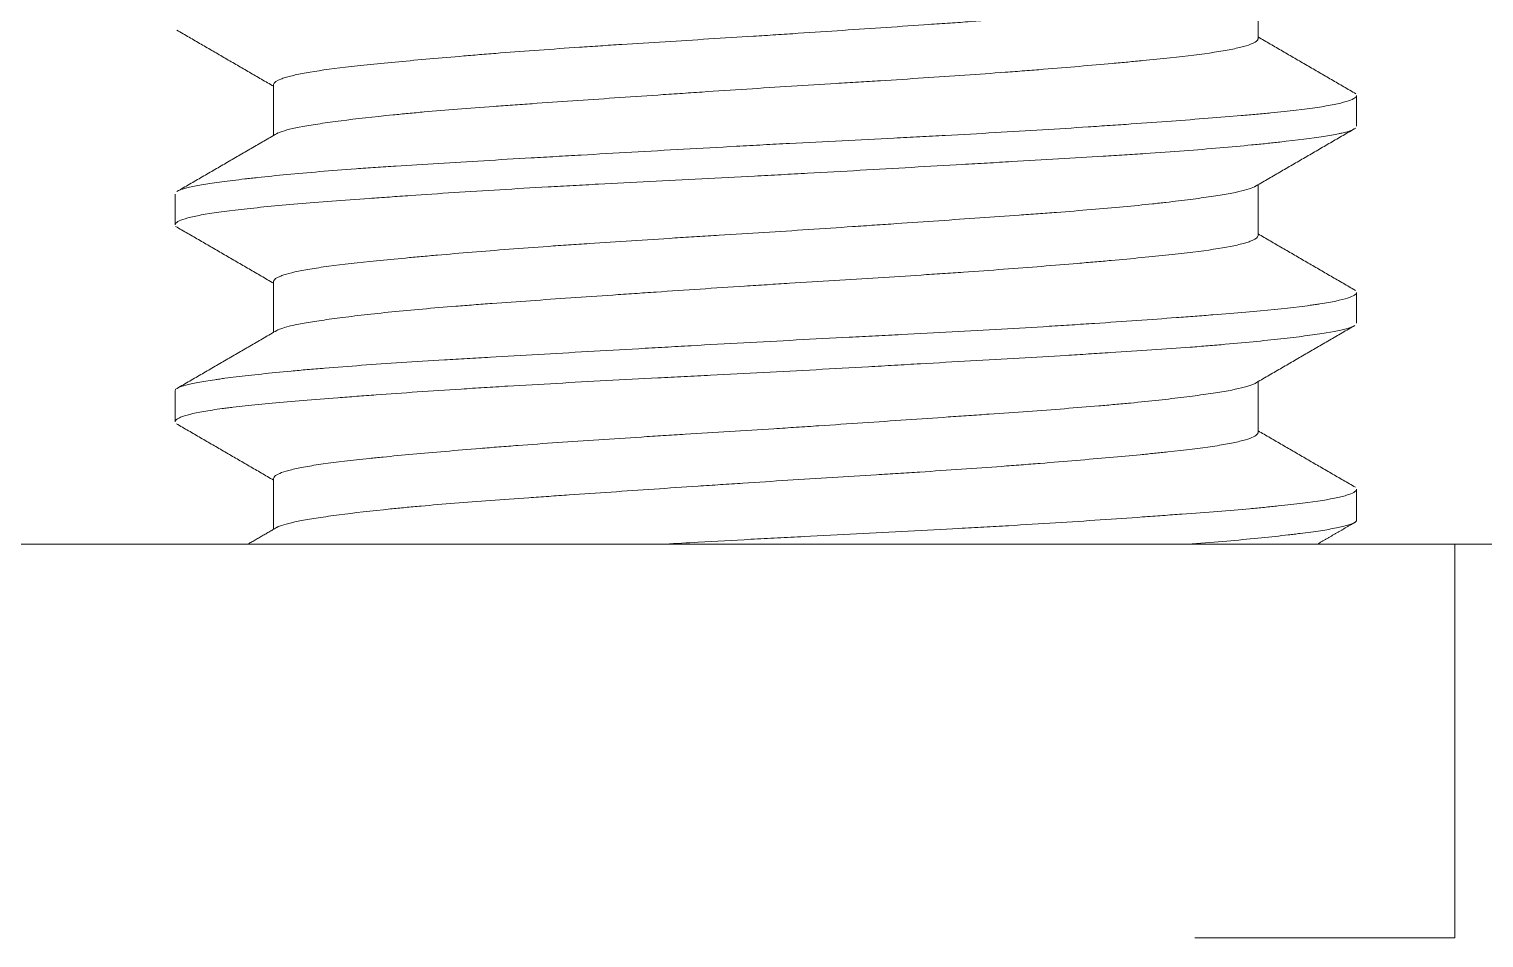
# Model space of a CAD drawing. Header units: millimetres. Extents: x 296 to 1136, y 93 to 687.
# Drawn here: x 416.99 to 424.38, y 313.63 to 318.25 of the extents above; entities that cross this region are included whole.
import ezdxf

# ---------------------------------------------------------------- set-up
doc = ezdxf.new("R2010")
doc.units = ezdxf.units.MM
doc.header["$LTSCALE"] = 0.75

msp = doc.modelspace()

# ---------------------------------------------------------------- linework, layer by layer
at = {"color": 7, "linetype": 'Continuous', "lineweight": 18}
for p, q in [((423.2345, 318.1977), (423.2345, 318.4558)), ((418.2345, 317.9646), (418.2345, 317.7062)), ((423.7345, 317.7538), (423.7345, 317.9088)), ((423.2345, 317.1972), (423.2345, 317.4558)), ((417.7345, 317.4084), (417.7345, 317.2536)), ((418.2345, 316.9649), (418.2345, 316.7063)), ((423.7345, 316.7529), (423.7345, 316.9089)), ((423.2345, 316.1979), (423.2345, 316.456)), ((417.7345, 316.4094), (417.737, 316.4157)), ((417.7345, 316.409), (417.7345, 316.2536)), ((418.2345, 315.9643), (418.2345, 315.7062)), ((423.7345, 315.7538), (423.7345, 315.9084)), ((404.2345, 315.6311), (429.9345, 315.6311)), ((424.2345, 313.6311), (424.2345, 315.6311))]:
    msp.add_line(p, q, dxfattribs=at)
for points, knots in [([(423.2205, 318.4476), (423.2172, 318.4457), (423.211, 318.4427), (423.2033, 318.4396), (423.197, 318.4373), (423.1936, 318.4362), (423.1829, 318.4327), (423.1749, 318.4304), (423.1308, 318.4188), (423.0827, 318.4095), (422.9913, 318.3951), (422.9576, 318.3902), (422.9114, 318.384), (422.902, 318.3828), (422.8827, 318.3803), (422.8534, 318.3765), (422.8225, 318.3728), (422.7162, 318.3603), (422.6206, 318.3503), (422.4879, 318.3382), (422.4471, 318.3346), (422.4048, 318.3311), (422.3762, 318.3287), (422.3617, 318.3275), (422.2889, 318.3216), (422.2289, 318.317), (422.0434, 318.3031), (421.9127, 318.2939), (421.7404, 318.2819), (421.7055, 318.2795), (421.6525, 318.2759), (421.6347, 318.2746), (421.5991, 318.2722), (421.5812, 318.271), (421.4917, 318.2648), (421.4193, 318.2599), (421.2002, 318.245), (421.0514, 318.2349), (420.8618, 318.2224), (420.8236, 318.2199), (420.7474, 318.215), (420.7095, 318.2126), (420.596, 318.2054), (420.5208, 318.2008), (420.2964, 318.1869), (420.1486, 318.1779), (419.9661, 318.1661), (419.9299, 318.1637), (419.8585, 318.159), (419.8231, 318.1566), (419.7183, 318.1495), (419.5816, 318.1398), (419.451, 318.13), (419.3555, 318.1225), (419.324, 318.12), (419.2618, 318.115), (419.2311, 318.1124), (419.141, 318.1049), (419.0834, 318.0999), (418.9732, 318.0902), (418.9206, 318.0854), (418.8202, 318.076), (418.7725, 318.0714), (418.7046, 318.0644), (418.6826, 318.0621), (418.64, 318.0574), (418.6194, 318.0551), (418.5208, 318.0434), (418.4544, 318.034), (418.3734, 318.0195), (418.3495, 318.0146), (418.3184, 318.0071), (418.3089, 318.0045), (418.2916, 317.9995), (418.2838, 317.997), (418.2491, 317.9844), (418.2351, 317.9744), (418.2345, 317.9644), (418.2345, 317.9641), (418.2345, 317.9638)], [0, 0, 0, 0, 0.012188, 0.019657, 0.019657, 0.027126, 0.027126, 0.042064, 0.042064, 0.101815, 0.101815, 0.131691, 0.131691, 0.13916, 0.13916, 0.146629, 0.161567, 0.161567, 0.221318, 0.221318, 0.236256, 0.243725, 0.243725, 0.251194, 0.251194, 0.281069, 0.281069, 0.340821, 0.340821, 0.355759, 0.355759, 0.363228, 0.363228, 0.370697, 0.370697, 0.400572, 0.400572, 0.460324, 0.460324, 0.475262, 0.475262, 0.490199, 0.490199, 0.520075, 0.520075, 0.579827, 0.579827, 0.594764, 0.594764, 0.609702, 0.609702, 0.639578, 0.669454, 0.669454, 0.684392, 0.684392, 0.699329, 0.699329, 0.729205, 0.729205, 0.759081, 0.759081, 0.788957, 0.788957, 0.803894, 0.803894, 0.818832, 0.818832, 0.878584, 0.878584, 0.908459, 0.908459, 0.923397, 0.923397, 0.938335, 0.938335, 0.998087, 0.998087, 1, 1, 1, 1]), ([(418.2513, 317.7161), (418.2561, 317.7186), (418.2619, 317.7211), (418.2936, 317.7329), (418.3319, 317.742), (418.3967, 317.7539), (418.4105, 317.7563), (418.4399, 317.7612), (418.4553, 317.7636), (418.5039, 317.7709), (418.5392, 317.7758), (418.6538, 317.7907), (418.7417, 317.8007), (418.8665, 317.8132), (418.8923, 317.8157), (418.9447, 317.8207), (418.9715, 317.8231), (419.0535, 317.8303), (419.1671, 317.8397), (419.2892, 317.8489), (419.384, 317.8559), (419.4162, 317.8582), (419.4815, 317.8629), (419.5148, 317.8653), (419.6834, 317.8772), (419.8228, 317.8868), (420.0386, 317.9016), (420.1116, 317.9065), (420.2229, 317.9141), (420.2602, 317.9166), (420.3167, 317.9204), (420.3357, 317.9217), (420.3735, 317.9243), (420.3924, 317.9255), (420.4869, 317.9319), (420.5625, 317.9369), (420.7136, 317.9467), (420.7892, 317.9515), (420.9403, 317.9609), (421.0348, 317.9667), (421.1292, 317.9726), (421.1669, 317.9749), (421.1858, 317.9761), (421.2421, 317.9796), (421.2794, 317.9819), (421.4643, 317.9935), (421.6075, 318.0028), (421.8154, 318.0173), (421.8835, 318.0222), (421.9839, 318.0297), (422.0169, 318.0322), (422.0817, 318.0372), (422.1135, 318.0397), (422.27, 318.0522), (422.3866, 318.0622), (422.5214, 318.0744), (422.5478, 318.0768), (422.5996, 318.0816), (422.6249, 318.0839), (422.6986, 318.091), (422.7447, 318.0957), (422.8743, 318.1096), (422.949, 318.1188), (423.0276, 318.1309), (423.0425, 318.1333), (423.0709, 318.1382), (423.0842, 318.1407), (423.1216, 318.1481), (423.1431, 318.1531), (423.1976, 318.168), (423.2207, 318.1782), (423.2323, 318.1907), (423.2337, 318.1932), (423.2344, 318.1962), (423.2345, 318.1967), (423.2345, 318.1972)], [0, 0, 0, 0, 0.016409, 0.016409, 0.076737, 0.076737, 0.091819, 0.091819, 0.106901, 0.106901, 0.137065, 0.137065, 0.197394, 0.197394, 0.212476, 0.212476, 0.227558, 0.227558, 0.257722, 0.287886, 0.287886, 0.302968, 0.302968, 0.31805, 0.31805, 0.378378, 0.378378, 0.408543, 0.408543, 0.423625, 0.423625, 0.431166, 0.431166, 0.438707, 0.438707, 0.468871, 0.468871, 0.499035, 0.499035, 0.529199, 0.53674, 0.53674, 0.544281, 0.544281, 0.559363, 0.559363, 0.619691, 0.619691, 0.649855, 0.649855, 0.664937, 0.664937, 0.68002, 0.68002, 0.740348, 0.740348, 0.75543, 0.75543, 0.770512, 0.770512, 0.800676, 0.800676, 0.861004, 0.861004, 0.876086, 0.876086, 0.891168, 0.891168, 0.921332, 0.921332, 0.981661, 0.981661, 0.996743, 0.996743, 1, 1, 1, 1]), ([(417.7507, 317.4255), (417.7583, 317.4292), (417.7686, 317.4329), (417.7895, 317.4389), (417.7985, 317.4411), (417.8183, 317.4457), (417.8292, 317.4479), (417.8647, 317.4547), (417.9194, 317.4639), (417.9891, 317.4733), (418.0471, 317.4805), (418.0774, 317.4841), (418.11, 317.4878), (418.1322, 317.4903), (418.1435, 317.4915), (418.2471, 317.5027), (418.3518, 317.5127), (418.5272, 317.5273), (418.5887, 317.5322), (418.6856, 317.5392), (418.7188, 317.5416), (418.7696, 317.5451), (418.7868, 317.5462), (418.8213, 317.5485), (418.8387, 317.5497), (418.9965, 317.56), (419.1452, 317.5689), (419.3805, 317.5827), (419.461, 317.5874), (419.5642, 317.5933), (419.585, 317.5945), (419.6268, 317.5969), (419.6479, 317.5981), (419.7112, 317.6018), (419.7536, 317.6042), (419.9666, 317.6164), (420.1403, 317.6264), (420.4057, 317.6414), (420.495, 317.6463), (420.6077, 317.6525), (420.6303, 317.6537), (420.6754, 317.6562), (420.743, 317.6598), (420.8103, 317.6633), (421.034, 317.675), (421.2108, 317.6838), (421.4293, 317.6951), (421.4946, 317.6985), (421.5596, 317.7019), (421.6029, 317.7042), (421.6246, 317.7054), (421.7321, 317.7112), (421.8163, 317.7158), (422.0635, 317.73), (422.221, 317.7397), (422.4089, 317.7521), (422.446, 317.7546), (422.501, 317.7583), (422.5192, 317.7596), (422.5553, 317.7621), (422.6446, 317.7683), (422.7294, 317.7745), (422.9241, 317.7889), (423.0425, 317.798), (423.1758, 317.8094), (423.2018, 317.8117), (423.2521, 317.8162), (423.2763, 317.8185), (423.3462, 317.8254), (423.3891, 317.83), (423.5069, 317.8439), (423.571, 317.8535), (423.6326, 317.8659), (423.644, 317.8684), (423.6647, 317.8734), (423.674, 317.8759), (423.699, 317.8834), (423.7242, 317.8934), (423.7337, 317.9032), (423.7345, 317.9082), (423.7345, 317.9084), (423.7345, 317.9086)], [0, 0, 0, 0, 0.024102, 0.024102, 0.03887, 0.03887, 0.053639, 0.053639, 0.083176, 0.112713, 0.112713, 0.127481, 0.134865, 0.134865, 0.14225, 0.14225, 0.201323, 0.201323, 0.23086, 0.23086, 0.245629, 0.245629, 0.253013, 0.253013, 0.260397, 0.260397, 0.319471, 0.319471, 0.349008, 0.349008, 0.356392, 0.356392, 0.363776, 0.363776, 0.378545, 0.378545, 0.437618, 0.437618, 0.467155, 0.467155, 0.474539, 0.474539, 0.481924, 0.496692, 0.496692, 0.555766, 0.555766, 0.570534, 0.577919, 0.577919, 0.585303, 0.585303, 0.61484, 0.61484, 0.673913, 0.673913, 0.688682, 0.688682, 0.696066, 0.696066, 0.70345, 0.732987, 0.732987, 0.792061, 0.792061, 0.806829, 0.806829, 0.821598, 0.821598, 0.851135, 0.851135, 0.910209, 0.910209, 0.924977, 0.924977, 0.939745, 0.939745, 0.969282, 0.998819, 0.998819, 1, 1, 1, 1]), ([(423.7226, 317.7389), (423.7166, 317.7355), (423.7083, 317.7321), (423.6908, 317.7265), (423.6828, 317.7242), (423.6692, 317.7208), (423.6644, 317.7197), (423.6544, 317.7174), (423.6281, 317.7117), (423.596, 317.706), (423.5077, 317.6922), (423.4341, 317.6827), (423.3344, 317.6716), (423.3231, 317.6704), (423.3, 317.6679), (423.2882, 317.6667), (423.2523, 317.6629), (423.2275, 317.6605), (423.1511, 317.653), (423.043, 317.6431), (422.9229, 317.6333), (422.7968, 317.6238), (422.7307, 317.6192), (422.6443, 317.6134), (422.6268, 317.6123), (422.5915, 317.61), (422.5383, 317.6065), (422.484, 317.6031), (422.3737, 317.5963), (422.2228, 317.5873), (422.064, 317.5781), (421.942, 317.571), (421.8802, 317.5675), (421.8173, 317.5638), (421.7751, 317.5614), (421.7539, 317.5602), (421.5624, 317.5492), (421.3892, 317.5393), (421.1253, 317.5243), (421.0366, 317.5193), (420.9024, 317.5119), (420.8575, 317.5095), (420.7899, 317.5058), (420.7673, 317.5046), (420.7222, 317.5022), (420.6996, 317.501), (420.4972, 317.4904), (420.3198, 317.4815), (420.0574, 317.468), (419.9705, 317.4635), (419.8628, 317.4578), (419.8413, 317.4566), (419.7983, 317.4543), (419.7769, 317.4532), (419.7128, 317.4497), (419.6706, 317.4473), (419.462, 317.4356), (419.3028, 317.4259), (419.0753, 317.4112), (419.0014, 317.4062), (418.8934, 317.3987), (418.8579, 317.3962), (418.7885, 317.3912), (418.7546, 317.3888), (418.655, 317.3815), (418.5916, 317.3767), (418.4706, 317.3674), (418.413, 317.3629), (418.3038, 317.3538), (418.2522, 317.3493), (418.1551, 317.3401), (418.1104, 317.3355), (417.9873, 317.3216), (417.9198, 317.3121), (417.854, 317.2999), (417.8418, 317.2974), (417.8192, 317.2924), (417.8088, 317.2899), (417.7808, 317.2823), (417.7517, 317.2723), (417.7385, 317.2625), (417.7349, 317.2559), (417.7345, 317.2542), (417.7345, 317.2525)], [0, 0, 0, 0, 0.022045, 0.022045, 0.036703, 0.036703, 0.044031, 0.044031, 0.05136, 0.080675, 0.080675, 0.139306, 0.139306, 0.146635, 0.146635, 0.153964, 0.153964, 0.168621, 0.168621, 0.197936, 0.227252, 0.227252, 0.256567, 0.256567, 0.263896, 0.263896, 0.271224, 0.285882, 0.285882, 0.315197, 0.344512, 0.344512, 0.35917, 0.366499, 0.366499, 0.373828, 0.373828, 0.432458, 0.432458, 0.461773, 0.461773, 0.476431, 0.476431, 0.48376, 0.48376, 0.491089, 0.491089, 0.549719, 0.549719, 0.579034, 0.579034, 0.586363, 0.586363, 0.593692, 0.593692, 0.60835, 0.60835, 0.66698, 0.66698, 0.696295, 0.696295, 0.710953, 0.710953, 0.72561, 0.72561, 0.754926, 0.754926, 0.784241, 0.784241, 0.813556, 0.813556, 0.842871, 0.842871, 0.901502, 0.901502, 0.916159, 0.916159, 0.930817, 0.930817, 0.960132, 0.989447, 0.989447, 1, 1, 1, 1]), ([(423.2214, 317.4482), (423.2197, 317.4472), (423.2178, 317.4461), (423.1973, 317.4359), (423.1655, 317.4268), (423.1085, 317.415), (423.0962, 317.4126), (423.0701, 317.4079), (423.0563, 317.4055), (423.0127, 317.3983), (422.9484, 317.3887), (422.8721, 317.3788), (422.8104, 317.3713), (422.7784, 317.3676), (422.7446, 317.3638), (422.7218, 317.3613), (422.7101, 317.36), (422.6511, 317.3537), (422.6016, 317.3488), (422.4978, 317.339), (422.4436, 317.3343), (422.3306, 317.3249), (422.2718, 317.3203), (422.1801, 317.3133), (422.1489, 317.311), (422.1013, 317.3075), (422.0853, 317.3063), (422.053, 317.304), (422.0368, 317.3028), (421.8903, 317.2923), (421.7545, 317.2829), (421.5429, 317.2683), (421.453, 317.2622), (421.361, 317.2559), (421.3241, 317.2534), (421.3055, 317.2521), (421.2498, 317.2483), (421.2126, 317.2458), (421.0262, 317.2332), (420.8763, 317.2232), (420.6499, 317.2088), (420.5742, 317.2041), (420.4603, 317.197), (420.4224, 317.1947), (420.3472, 317.1901), (420.3098, 317.1878), (420.1242, 317.1763), (419.9793, 317.1671), (419.8028, 317.1552), (419.7678, 317.1528), (419.6981, 317.148), (419.6634, 317.1456), (419.561, 317.1382), (419.4947, 317.1333), (419.3017, 317.1184), (419.1808, 317.1084), (419.0396, 317.0961), (419.0118, 317.0936), (418.9573, 317.0887), (418.9307, 317.0863), (418.8532, 317.0791), (418.8043, 317.0745), (418.6659, 317.0606), (418.5846, 317.0515), (418.4971, 317.0396), (418.4803, 317.0372), (418.4484, 317.0324), (418.4333, 317.03), (418.3905, 317.0227), (418.3401, 317.013), (418.3027, 317.003), (418.2795, 316.9955), (418.2727, 316.993), (418.2605, 316.988), (418.2553, 316.9854), (418.2422, 316.9779), (418.237, 316.9729), (418.2347, 316.9665), (418.2345, 316.965), (418.2346, 316.9635)], [0, 0, 0, 0, 0.006679, 0.006679, 0.066316, 0.066316, 0.081225, 0.081225, 0.096135, 0.096135, 0.125953, 0.155772, 0.155772, 0.170681, 0.178136, 0.178136, 0.185591, 0.185591, 0.215409, 0.215409, 0.245228, 0.245228, 0.275047, 0.275047, 0.289956, 0.289956, 0.297411, 0.297411, 0.304865, 0.304865, 0.364503, 0.364503, 0.394321, 0.401776, 0.401776, 0.409231, 0.409231, 0.42414, 0.42414, 0.483777, 0.483777, 0.513596, 0.513596, 0.528505, 0.528505, 0.543415, 0.543415, 0.603052, 0.603052, 0.617961, 0.617961, 0.632871, 0.632871, 0.662689, 0.662689, 0.722327, 0.722327, 0.737236, 0.737236, 0.752145, 0.752145, 0.781964, 0.781964, 0.841601, 0.841601, 0.856511, 0.856511, 0.87142, 0.87142, 0.901239, 0.931057, 0.931057, 0.945967, 0.945967, 0.960876, 0.960876, 0.990695, 0.990695, 1, 1, 1, 1]), ([(418.2458, 316.7128), (418.2581, 316.7209), (418.2807, 316.7288), (418.3329, 316.7416), (418.3553, 316.7463), (418.4064, 316.7557), (418.4638, 316.7653), (418.5337, 316.7751), (418.5909, 316.7825), (418.6107, 316.785), (418.652, 316.7901), (418.6735, 316.7926), (418.784, 316.8052), (418.8825, 316.8152), (419.0451, 316.8296), (419.1017, 316.8343), (419.1906, 316.8413), (419.2209, 316.8437), (419.2825, 316.8484), (419.3138, 316.8507), (419.472, 316.8624), (419.6048, 316.8717), (419.8134, 316.8861), (419.8845, 316.891), (419.9754, 316.8972), (419.9937, 316.8985), (420.0303, 316.901), (420.0853, 316.9047), (420.1406, 316.9085), (420.3255, 316.9211), (420.4753, 316.9312), (420.6648, 316.9435), (420.7218, 316.9472), (420.7791, 316.9508), (420.8174, 316.9533), (420.8366, 316.9545), (420.9321, 316.9604), (421.0078, 316.9651), (421.2328, 316.979), (421.38, 316.9881), (421.5605, 316.9999), (421.5965, 317.0023), (421.6679, 317.0071), (421.7033, 317.0095), (421.808, 317.0168), (421.876, 317.0216), (422.0747, 317.0364), (422.2, 317.0465), (422.3477, 317.059), (422.3769, 317.0615), (422.4337, 317.0665), (422.4614, 317.069), (422.5426, 317.0763), (422.5941, 317.081), (422.6918, 317.0904), (422.738, 317.095), (422.825, 317.1043), (422.8659, 317.1089), (422.9802, 317.1231), (423.043, 317.1327), (423.1182, 317.1473), (423.1401, 317.1523), (423.1679, 317.1598), (423.1764, 317.1624), (423.1917, 317.1674), (423.1985, 317.17), (423.2242, 317.181), (423.2342, 317.1895), (423.2345, 317.1976)], [0, 0, 0, 0, 0.051724, 0.051724, 0.081657, 0.081657, 0.11159, 0.141523, 0.141523, 0.156489, 0.156489, 0.171456, 0.171456, 0.231322, 0.231322, 0.261255, 0.261255, 0.276221, 0.276221, 0.291188, 0.291188, 0.351054, 0.351054, 0.380987, 0.380987, 0.38847, 0.38847, 0.395953, 0.41092, 0.41092, 0.470785, 0.470785, 0.485752, 0.493235, 0.493235, 0.500718, 0.500718, 0.530651, 0.530651, 0.590517, 0.590517, 0.605484, 0.605484, 0.62045, 0.62045, 0.650383, 0.650383, 0.710249, 0.710249, 0.725215, 0.725215, 0.740182, 0.740182, 0.770115, 0.770115, 0.800048, 0.800048, 0.829981, 0.829981, 0.889847, 0.889847, 0.91978, 0.91978, 0.934746, 0.934746, 0.949713, 0.949713, 1, 1, 1, 1]), ([(417.743, 316.4211), (417.7449, 316.4224), (417.7471, 316.4237), (417.7586, 316.4295), (417.7716, 316.434), (417.8221, 316.4474), (417.8712, 316.4564), (417.9443, 316.467), (417.9527, 316.4682), (417.97, 316.4706), (417.9965, 316.4742), (418.0249, 316.4778), (418.0844, 316.485), (418.1706, 316.4947), (418.2702, 316.5046), (418.3501, 316.5121), (418.3913, 316.5158), (418.4344, 316.5195), (418.4636, 316.522), (418.4785, 316.5233), (418.5536, 316.5294), (418.6162, 316.5342), (418.7466, 316.5436), (418.882, 316.5527), (419.0274, 316.5617), (419.1403, 316.5685), (419.1785, 316.5708), (419.2563, 316.5754), (419.2959, 316.5777), (419.4951, 316.5894), (419.66, 316.5988), (419.9151, 316.6135), (420.0015, 316.6184), (420.1331, 316.6259), (420.1774, 316.6285), (420.2665, 316.6335), (420.311, 316.636), (420.4446, 316.6435), (420.5338, 316.6485), (420.712, 316.6582), (420.8012, 316.6629), (420.9796, 316.6721), (421.0688, 316.6767), (421.2026, 316.6835), (421.2473, 316.6857), (421.3359, 316.6903), (421.3798, 316.6925), (421.5979, 316.7038), (421.7672, 316.7129), (422.0132, 316.7272), (422.0939, 316.732), (422.2128, 316.7394), (422.2519, 316.7418), (422.3288, 316.7468), (422.3665, 316.7493), (422.5523, 316.7616), (422.6911, 316.7716), (422.8521, 316.7836), (422.8836, 316.786), (422.9455, 316.7907), (422.9759, 316.793), (423.0643, 316.8), (423.1198, 316.8045), (423.276, 316.8181), (423.3668, 316.8271), (423.4632, 316.8389), (423.4816, 316.8412), (423.5079, 316.8448), (423.5164, 316.846), (423.533, 316.8484), (423.5732, 316.8545), (423.6071, 316.8606), (423.677, 316.8754), (423.7082, 316.8854), (423.7255, 316.8966), (423.7272, 316.8979), (423.73, 316.9004), (423.7312, 316.9016), (423.7335, 316.9048), (423.7343, 316.9067), (423.7345, 316.9086)], [0, 0, 0, 0, 0.008192, 0.008192, 0.037452, 0.037452, 0.095973, 0.095973, 0.103288, 0.103288, 0.110603, 0.125233, 0.125233, 0.154494, 0.183754, 0.183754, 0.198384, 0.205699, 0.205699, 0.213014, 0.213014, 0.242275, 0.242275, 0.271535, 0.300795, 0.300795, 0.315425, 0.315425, 0.330055, 0.330055, 0.388576, 0.388576, 0.417836, 0.417836, 0.432466, 0.432466, 0.447097, 0.447097, 0.476357, 0.476357, 0.505617, 0.505617, 0.534877, 0.534877, 0.549508, 0.549508, 0.564138, 0.564138, 0.622658, 0.622658, 0.651919, 0.651919, 0.666549, 0.666549, 0.681179, 0.681179, 0.7397, 0.7397, 0.75433, 0.75433, 0.76896, 0.76896, 0.79822, 0.79822, 0.856741, 0.856741, 0.871371, 0.871371, 0.878686, 0.878686, 0.886001, 0.915261, 0.915261, 0.973782, 0.973782, 0.981097, 0.981097, 0.988412, 0.988412, 1, 1, 1, 1]), ([(423.718, 316.7365), (423.714, 316.7346), (423.7095, 316.7328), (423.6789, 316.7219), (423.638, 316.713), (423.567, 316.7014), (423.5517, 316.6991), (423.5194, 316.6944), (423.5024, 316.692), (423.4487, 316.6849), (423.3701, 316.6753), (423.2314, 316.6606), (423.125, 316.6506), (423.0399, 316.6431), (423.0107, 316.6406), (422.9512, 316.6357), (422.9208, 316.6333), (422.8275, 316.6261), (422.7626, 316.6214), (422.6277, 316.6123), (422.5576, 316.6077), (422.4485, 316.6009), (422.4115, 316.5987), (422.3361, 316.5941), (422.2976, 316.5918), (422.1035, 316.5803), (421.9421, 316.571), (421.6912, 316.5566), (421.6061, 316.5517), (421.4762, 316.5443), (421.4325, 316.5418), (421.3664, 316.538), (421.3443, 316.5367), (421.3001, 316.5342), (421.278, 316.533), (421.0789, 316.5217), (420.9011, 316.5117), (420.6334, 316.4975), (420.544, 316.4929), (420.432, 316.4872), (420.4096, 316.486), (420.3648, 316.4837), (420.3423, 316.4826), (420.2753, 316.4792), (420.231, 316.4769), (420.0105, 316.4656), (419.8388, 316.4567), (419.5882, 316.4427), (419.5058, 316.438), (419.4043, 316.4319), (419.3841, 316.4307), (419.3439, 316.4283), (419.2842, 316.4246), (419.2258, 316.4209), (419.0342, 316.4086), (418.8903, 316.3986), (418.7222, 316.3864), (418.6726, 316.3827), (418.6244, 316.3791), (418.5926, 316.3767), (418.5768, 316.3755), (418.499, 316.3696), (418.4402, 316.365), (418.2736, 316.3514), (418.1756, 316.3425), (418.0696, 316.3309), (418.0493, 316.3286), (418.02, 316.3251), (418.0104, 316.3239), (417.9918, 316.3215), (417.9466, 316.3155), (417.9075, 316.3095), (417.8251, 316.2949), (417.7855, 316.2849), (417.7585, 316.2737), (417.7557, 316.2724), (417.7507, 316.2699), (417.7484, 316.2686), (417.7424, 316.2649), (417.7394, 316.2624), (417.7355, 316.2575), (417.7345, 316.2551), (417.7345, 316.2527)], [0, 0, 0, 0, 0.012264, 0.012264, 0.071226, 0.071226, 0.085967, 0.085967, 0.100707, 0.100707, 0.130188, 0.15967, 0.189151, 0.189151, 0.203891, 0.203891, 0.218632, 0.218632, 0.248113, 0.248113, 0.277594, 0.277594, 0.292335, 0.292335, 0.307075, 0.307075, 0.366037, 0.366037, 0.395519, 0.395519, 0.410259, 0.410259, 0.417629, 0.417629, 0.425, 0.425, 0.483962, 0.483962, 0.513443, 0.513443, 0.520813, 0.520813, 0.528184, 0.528184, 0.542924, 0.542924, 0.601886, 0.601886, 0.631367, 0.631367, 0.638738, 0.638738, 0.646108, 0.660849, 0.660849, 0.719811, 0.719811, 0.734551, 0.741922, 0.741922, 0.749292, 0.749292, 0.778773, 0.778773, 0.837735, 0.837735, 0.852476, 0.852476, 0.859846, 0.859846, 0.867216, 0.896697, 0.896697, 0.95566, 0.95566, 0.96303, 0.96303, 0.9704, 0.9704, 0.985141, 0.985141, 1, 1, 1, 1]), ([(423.2162, 316.4453), (423.2135, 316.444), (423.2106, 316.4427), (423.2019, 316.439), (423.1955, 316.4367), (423.1592, 316.4252), (423.1171, 316.416), (423.0481, 316.4041), (423.0335, 316.4017), (423.0026, 316.3969), (422.9863, 316.3945), (422.935, 316.3871), (422.898, 316.3821), (422.7785, 316.3672), (422.6879, 316.3572), (422.5607, 316.3449), (422.5346, 316.3425), (422.4809, 316.3376), (422.4533, 316.3352), (422.3694, 316.3281), (422.3114, 316.3234), (422.1317, 316.3095), (422.0041, 316.3004), (421.8519, 316.2897), (421.8348, 316.2885), (421.8005, 316.2861), (421.7832, 316.2849), (421.7311, 316.2813), (421.6961, 316.2789), (421.5906, 316.2716), (421.5193, 316.2667), (421.3028, 316.2519), (421.155, 316.2419), (420.9845, 316.2305), (420.9655, 316.2292), (420.9275, 316.2267), (420.8706, 316.223), (420.8138, 316.2193), (420.7005, 316.212), (420.6252, 316.2073), (420.475, 316.198), (420.4002, 316.1934), (420.2883, 316.1864), (420.2325, 316.183), (420.1768, 316.1795), (420.1397, 316.1772), (420.1211, 316.176), (419.9553, 316.1655), (419.8134, 316.1561), (419.6087, 316.1417), (419.5419, 316.1368), (419.4436, 316.1294), (419.4112, 316.1269), (419.3471, 316.1218), (419.3156, 316.1193), (419.161, 316.1068), (419.0468, 316.0968), (418.8892, 316.0825), (418.8389, 316.0778), (418.7672, 316.0708), (418.7438, 316.0684), (418.6987, 316.0638), (418.6769, 316.0615), (418.5718, 316.0499), (418.4998, 316.0406), (418.4099, 316.0262), (418.383, 316.0213), (418.3354, 316.0114), (418.315, 316.0064), (418.2643, 315.9914), (418.2439, 315.9813), (418.2354, 315.969), (418.2345, 315.9666), (418.2345, 315.9638), (418.2346, 315.9635), (418.2346, 315.9633)], [0, 0, 0, 0, 0.008516, 0.008516, 0.023512, 0.023512, 0.083492, 0.083492, 0.098488, 0.098488, 0.113483, 0.113483, 0.143473, 0.143473, 0.203454, 0.203454, 0.218449, 0.218449, 0.233444, 0.233444, 0.263435, 0.263435, 0.323416, 0.323416, 0.330913, 0.330913, 0.338411, 0.338411, 0.353406, 0.353406, 0.383396, 0.383396, 0.443377, 0.443377, 0.450875, 0.450875, 0.458372, 0.473368, 0.473368, 0.503358, 0.503358, 0.533348, 0.533348, 0.548344, 0.555841, 0.555841, 0.563339, 0.563339, 0.62332, 0.62332, 0.65331, 0.65331, 0.668305, 0.668305, 0.6833, 0.6833, 0.743281, 0.743281, 0.773272, 0.773272, 0.788267, 0.788267, 0.803262, 0.803262, 0.863243, 0.863243, 0.893233, 0.893233, 0.923223, 0.923223, 0.983204, 0.983204, 0.998199, 0.998199, 1, 1, 1, 1]), ([(418.2528, 315.7168), (418.2565, 315.7187), (418.2607, 315.7206), (418.2894, 315.7317), (418.3267, 315.7409), (418.4023, 315.755), (418.4308, 315.7598), (418.4786, 315.7671), (418.4955, 315.7696), (418.5305, 315.7745), (418.5487, 315.777), (418.6434, 315.7894), (418.7303, 315.7995), (418.853, 315.8119), (418.8782, 315.8144), (418.9301, 315.8193), (418.9568, 315.8218), (419.0389, 315.8291), (419.0956, 315.8338), (419.2718, 315.8478), (419.3971, 315.8569), (419.5637, 315.8687), (419.5975, 315.8711), (419.649, 315.8747), (419.6663, 315.8759), (419.701, 315.8783), (419.7184, 315.8795), (419.8059, 315.8856), (419.8767, 315.8905), (420.0922, 315.9052), (420.2395, 315.9153), (420.4094, 315.9267), (420.4283, 315.9279), (420.4663, 315.9305), (420.4854, 315.9317), (420.5426, 315.9355), (420.5806, 315.938), (420.6945, 315.9455), (420.7702, 315.9503), (420.9968, 315.9645), (421.147, 315.9736), (421.3149, 315.9841), (421.3335, 315.9853), (421.3706, 315.9876), (421.4259, 315.9911), (421.4804, 315.9946), (421.5885, 316.0017), (421.7299, 316.0112), (421.8659, 316.0209), (421.9658, 316.0283), (421.9988, 316.0308), (422.0641, 316.0358), (422.0964, 316.0383), (422.255, 316.051), (422.3724, 316.061), (422.5347, 316.0756), (422.5865, 316.0803), (422.6607, 316.0874), (422.6848, 316.0897), (422.7319, 316.0944), (422.7546, 316.0968), (422.8645, 316.1084), (422.9401, 316.1177), (423.0354, 316.132), (423.0642, 316.1369), (423.1026, 316.1443), (423.1146, 316.1468), (423.1369, 316.1518), (423.1472, 316.1543), (423.1942, 316.1668), (423.2182, 316.1769), (423.2312, 316.1893), (423.2339, 316.1931), (423.2345, 316.1967), (423.2345, 316.198), (423.2345, 316.198), (423.2345, 316.198)], [0, 0, 0, 0, 0.012066, 0.012066, 0.072394, 0.072394, 0.102558, 0.102558, 0.11764, 0.11764, 0.132722, 0.132722, 0.19305, 0.19305, 0.208132, 0.208132, 0.223214, 0.223214, 0.253378, 0.253378, 0.313707, 0.313707, 0.328789, 0.328789, 0.33633, 0.33633, 0.343871, 0.343871, 0.374035, 0.374035, 0.434363, 0.434363, 0.441904, 0.441904, 0.449445, 0.449445, 0.464527, 0.464527, 0.494691, 0.494691, 0.555019, 0.555019, 0.56256, 0.56256, 0.570101, 0.585183, 0.585183, 0.615347, 0.645512, 0.645512, 0.660594, 0.660594, 0.675676, 0.675676, 0.736004, 0.736004, 0.766168, 0.766168, 0.78125, 0.78125, 0.796332, 0.796332, 0.85666, 0.85666, 0.886824, 0.886824, 0.901906, 0.901906, 0.916988, 0.916988, 0.977317, 0.977317, 0.992399, 0.99994, 0.99994, 1, 1, 1, 1]), ([(420.224, 315.6311), (420.2795, 315.6342), (420.3352, 315.6374), (420.4797, 315.6455), (420.5689, 315.6504), (420.7034, 315.6577), (420.7484, 315.6601), (420.8161, 315.6636), (420.8388, 315.6648), (420.8838, 315.6672), (420.9063, 315.6683), (421.1083, 315.6787), (421.2847, 315.6876), (421.5446, 315.7011), (421.6304, 315.7057), (421.7367, 315.7115), (421.7579, 315.7126), (421.8003, 315.715), (421.8214, 315.7162), (421.8843, 315.7197), (421.9257, 315.7221), (422.1303, 315.734), (422.2857, 315.7438), (422.5066, 315.7587), (422.5782, 315.7636), (422.6651, 315.7699), (422.6824, 315.7711), (422.7165, 315.7736), (422.767, 315.7773), (422.8159, 315.7809), (422.9748, 315.7928), (423.0896, 315.8018), (423.218, 315.8131), (423.2553, 315.8165), (423.2909, 315.82), (423.3142, 315.8223), (423.3257, 315.8234), (423.3819, 315.8292), (423.4229, 315.8338), (423.535, 315.8479), (423.5948, 315.8576), (423.6507, 315.87), (423.661, 315.8725), (423.6795, 315.8775), (423.6879, 315.88), (423.7097, 315.8876), (423.7201, 315.8926), (423.7319, 315.9015), (423.7345, 315.9055), (423.7345, 315.9093)], [0.4266676, 0.4266676, 0.4266676, 0.4266676, 0.4452818, 0.4452818, 0.4747628, 0.4747628, 0.4895034, 0.4895034, 0.4968737, 0.4968737, 0.5042439, 0.5042439, 0.5632061, 0.5632061, 0.5926872, 0.5926872, 0.6000575, 0.6000575, 0.6074278, 0.6074278, 0.6221683, 0.6221683, 0.6811305, 0.6811305, 0.7106116, 0.7106116, 0.7179819, 0.7179819, 0.7253521, 0.7400927, 0.7400927, 0.7990549, 0.7990549, 0.8137954, 0.8211657, 0.8211657, 0.828536, 0.828536, 0.858017, 0.858017, 0.9169792, 0.9169792, 0.9317198, 0.9317198, 0.9464603, 0.9464603, 0.9759414, 0.9759414, 1, 1, 1, 1]), ([(423.7345, 315.752), (423.7343, 315.7503), (423.7336, 315.7486), (423.7291, 315.7423), (423.7217, 315.7377), (423.7074, 315.732), (423.7043, 315.7309), (423.6975, 315.7286), (423.6867, 315.7252), (423.6736, 315.7218), (423.6447, 315.7151), (423.5984, 315.706), (423.5371, 315.6968), (423.4853, 315.6897), (423.458, 315.6861), (423.4286, 315.6825), (423.4084, 315.6801), (423.3981, 315.6789), (423.3454, 315.6727), (423.2545, 315.6629), (423.0991, 315.648), (422.9828, 315.6382), (422.9119, 315.6326), (422.9023, 315.6318), (422.8927, 315.6311)], [0, 0, 0, 0, 0.0099727, 0.0099727, 0.0376766, 0.0376766, 0.0446026, 0.0446026, 0.0515285, 0.0653805, 0.0653805, 0.0930844, 0.1207883, 0.1207883, 0.1346402, 0.1415662, 0.1415662, 0.1484922, 0.1484922, 0.1761961, 0.2039, 0.2316039, 0.2316039, 0.2359011, 0.2359011, 0.2359011, 0.2359011]), ([(422.914, 313.6311), (422.9518, 313.6311), (422.9901, 313.6311), (423.0483, 313.6311), (423.0678, 313.6311), (423.1071, 313.6311), (423.127, 313.6311), (423.2258, 313.6311), (423.3045, 313.6311), (423.4021, 313.6311), (423.4216, 313.6311), (423.4605, 313.6311), (423.4799, 313.6311), (423.5372, 313.6311), (423.6118, 313.6311), (423.6829, 313.6311), (423.7349, 313.6311), (423.752, 313.6311), (423.7857, 313.6311), (423.8021, 313.6311), (423.8824, 313.6311), (423.9404, 313.6311), (424.0051, 313.6311), (424.0177, 313.6311), (424.0418, 313.6311), (424.0533, 313.6311), (424.0863, 313.6311), (424.1263, 313.6311), (424.1581, 313.6311), (424.1789, 313.6311), (424.1853, 313.6311), (424.1969, 313.6311), (424.202, 313.6311), (424.2251, 313.6311), (424.2345, 313.6311), (424.2345, 313.6311)], [0, 0, 0, 0, 0.062529, 0.062529, 0.093794, 0.093794, 0.125058, 0.125058, 0.250117, 0.250117, 0.281382, 0.281382, 0.312646, 0.312646, 0.375175, 0.437705, 0.437705, 0.468969, 0.468969, 0.500234, 0.500234, 0.625292, 0.625292, 0.656557, 0.656557, 0.687821, 0.687821, 0.750351, 0.81288, 0.81288, 0.844145, 0.844145, 0.875409, 0.875409, 1, 1, 1, 1])]:
    msp.add_open_spline(points, degree=3, knots=knots, dxfattribs=at)
for points in [[(417.744, 318.2406), (417.9894, 318.0984), (418.2345, 317.956)], [(423.7319, 317.9178), (423.4832, 318.062), (423.2345, 318.2064)], [(418.258, 317.7199), (418.001, 317.5705), (417.7437, 317.4214)], [(423.2166, 317.4454), (423.4737, 317.5947), (423.7309, 317.7438)], [(417.7367, 317.2447), (417.9856, 317.1004), (418.2345, 316.9558)], [(423.7288, 316.9196), (423.4816, 317.0629), (423.2345, 317.2064)], [(418.251, 316.7159), (417.9936, 316.5664), (417.7362, 316.4172)], [(423.2112, 316.4424), (423.4685, 316.5919), (423.7261, 316.7412)], [(417.7408, 316.2423), (417.9878, 316.0991), (418.2345, 315.9558)], [(423.7291, 315.9195), (423.4817, 316.0629), (423.2345, 316.2064)], [(418.2585, 315.7201), (418.1819, 315.6756), (418.1053, 315.6311)], [(423.5365, 315.6311), (423.6347, 315.6881), (423.7329, 315.745)]]:
    msp.add_open_spline(points, degree=2, dxfattribs=at)

doc.saveas('drawing.dxf')
